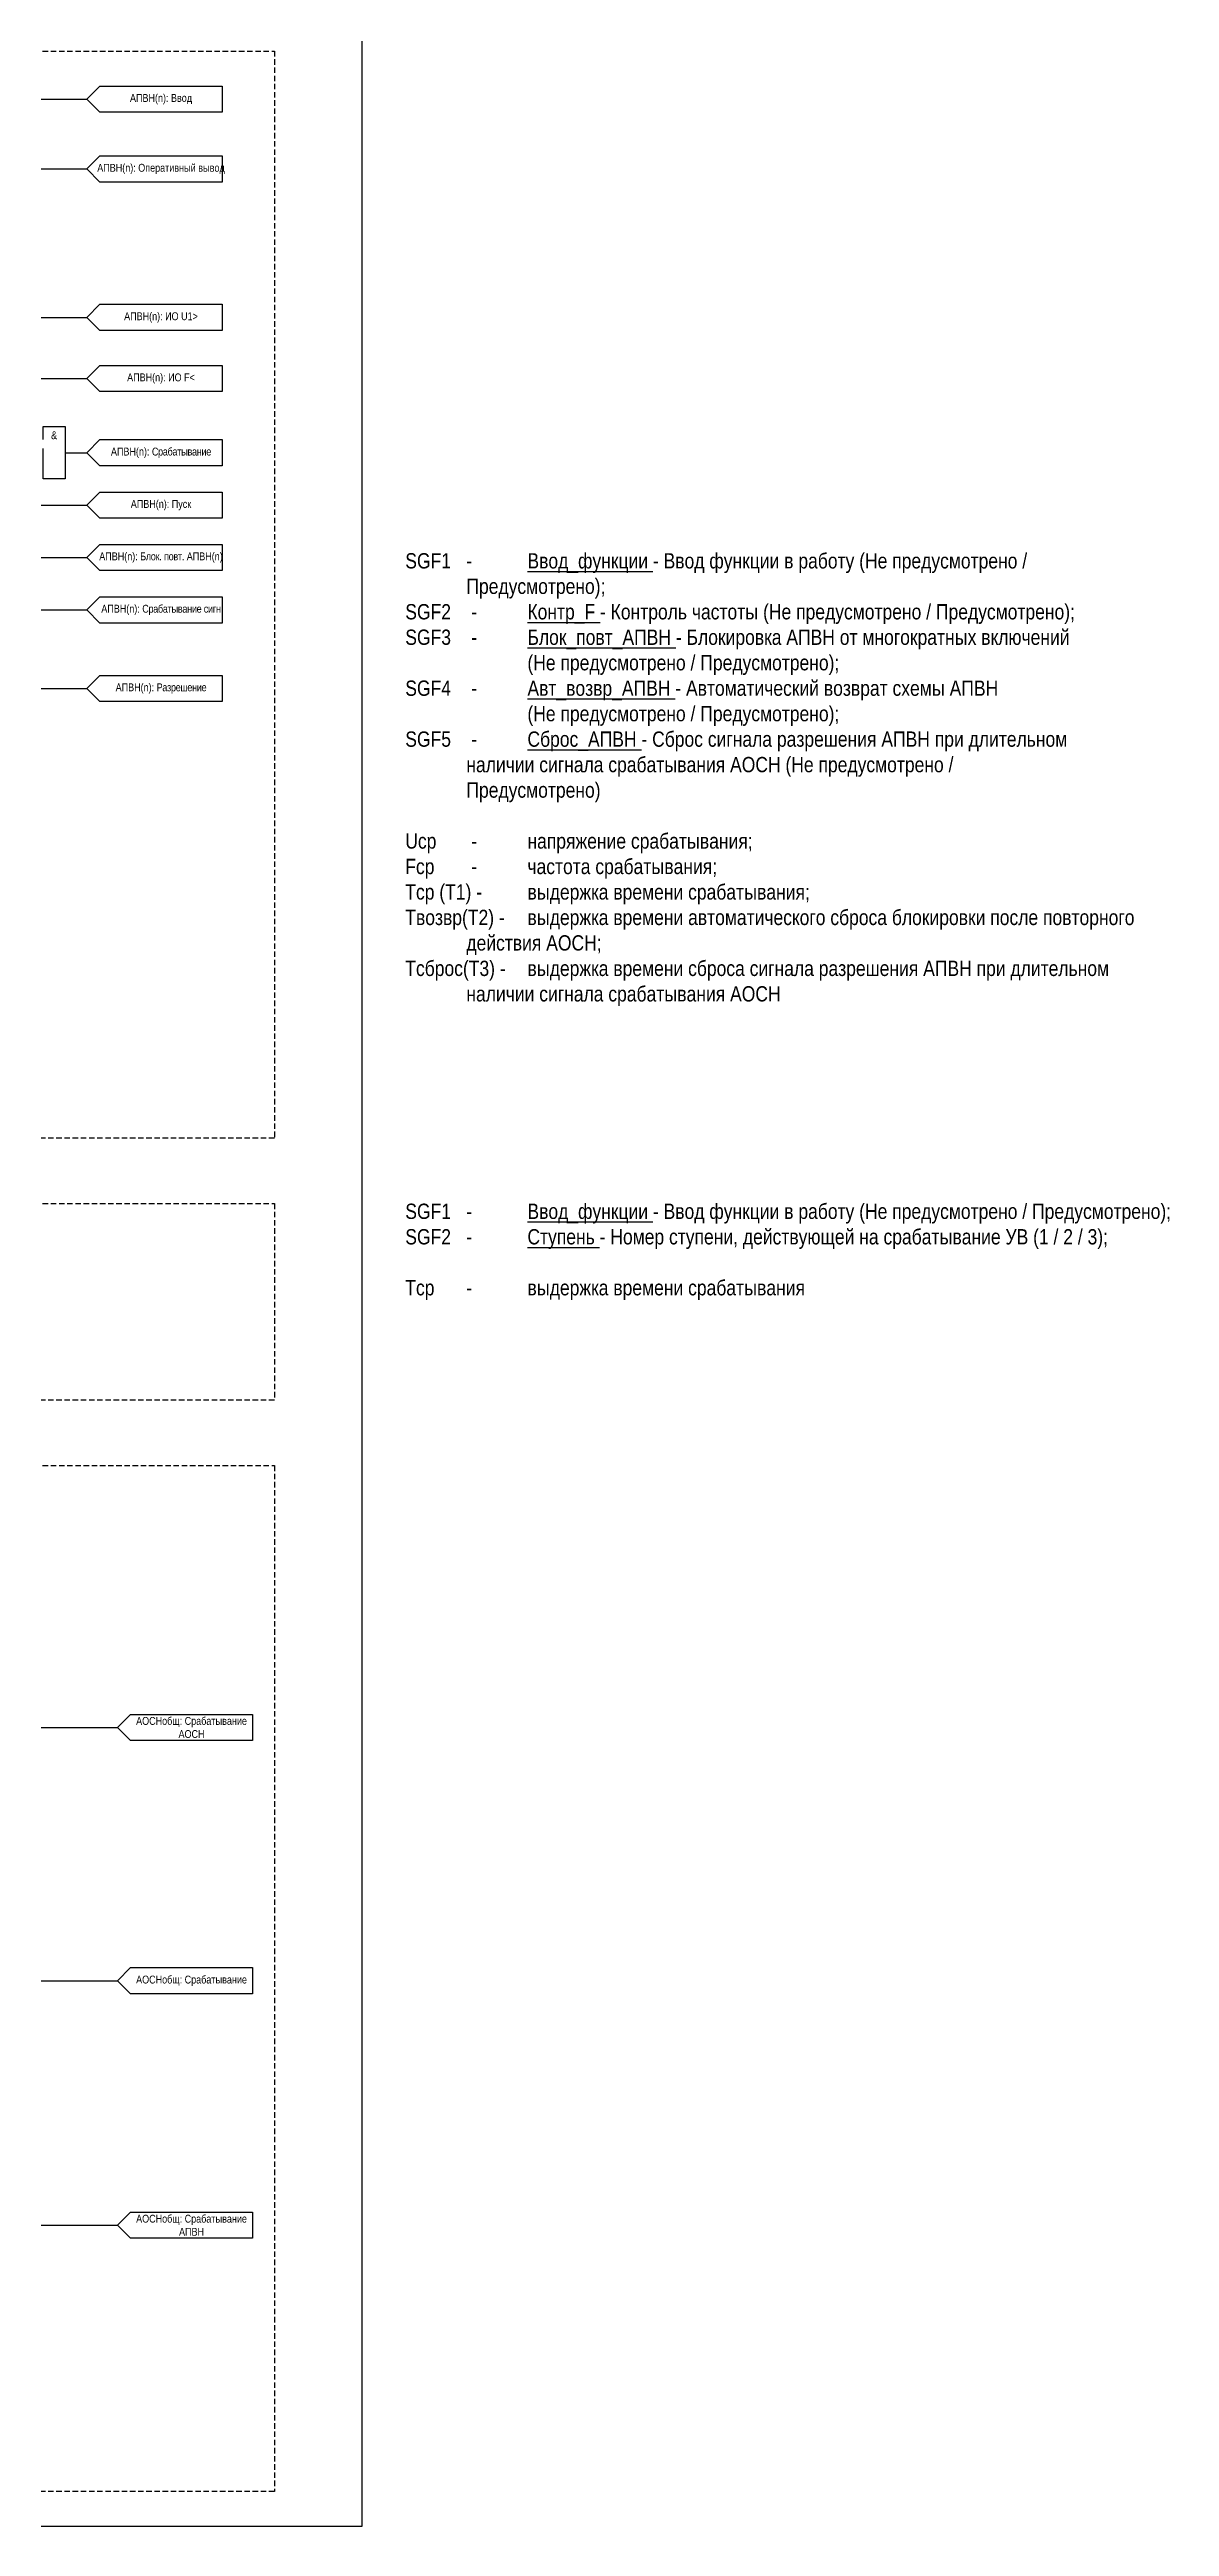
# Model space of a CAD drawing. Header units: millimetres. Extents: x -1017 to 1389, y -932 to 1669.
# Drawn here: x 1132 to 1389, y 0 to 567 of the extents above; entities that cross this region are included whole.
import ezdxf

# ---------------------------------------------------------------- set-up
doc = ezdxf.new("R2010")
doc.units = ezdxf.units.MM
doc.linetypes.add('штриховая2', pattern=[0.375, 0.25, -0.125])
doc.layers.add('Основная', color=7, linetype='Continuous')
doc.styles.add('2.5_Gost_RD', font='ARIALN.TTF', dxfattribs={"height": 2.5})
doc.styles.add('3.5_Gost_RD', font='ARIALN.TTF', dxfattribs={"height": 3.5})

msp = doc.modelspace()

# ---------------------------------------------------------------- linework, layer by layer
at = {"color": 3, "ltscale": 100}
msp.add_lwpolyline([(914, 878), (1204, 878), (1204, 0), (914, 0)], close=True, dxfattribs=at)
at = {"layer": 'Основная', "ltscale": 100}
for p, q in [((1086, 451), (1141, 451)), ((1086, 421), (1141, 421))]:
    msp.add_line(p, q, dxfattribs=at)
at = {"layer": 'Основная', "linetype": 'штриховая2', "ltscale": 5}
for points in [[(934, 567), (1184, 567), (1184, 318), (934, 318)], [(934, 303), (1184, 303), (1184, 258), (934, 258)], [(934, 243), (1184, 243), (1184, 8), (934, 8)]]:
    msp.add_lwpolyline(points, close=True, dxfattribs=at)
at = {"layer": 'Основная', "color": 0, "ltscale": 100}
for points in [[(1172, 559), (1172, 553), (1144, 553), (1141, 556), (1144, 559)], [(1172, 543), (1172, 537), (1144, 537), (1141, 540), (1144, 543)], [(1172, 509), (1172, 503), (1144, 503), (1141, 506), (1144, 509)], [(1172, 495), (1172, 489), (1144, 489), (1141, 492), (1144, 495)], [(1172, 478), (1172, 472), (1144, 472), (1141, 475), (1144, 478)], [(1172, 466), (1172, 460), (1144, 460), (1141, 463), (1144, 466)], [(1172, 454), (1172, 448), (1144, 448), (1141, 451), (1144, 454)], [(1172, 442), (1172, 436), (1144, 436), (1141, 439), (1144, 442)], [(1172, 424), (1172, 418), (1144, 418), (1141, 421), (1144, 424)], [(1179, 186), (1179, 180), (1151, 180), (1148, 183), (1151, 186)], [(1179, 128), (1179, 122), (1151, 122), (1148, 125), (1151, 128)], [(1179, 72), (1179, 66), (1151, 66), (1148, 69), (1151, 72)]]:
    msp.add_lwpolyline(points, close=True, dxfattribs=at)
at = {"layer": 'Основная', "ltscale": 100}
for points in [[(1026, 556), (1141, 556)], [(1026, 540), (1026, 540), (1026, 540), (1141, 540)], [(1026, 506), (1141, 506)], [(1031, 492), (1141, 492)], [(1131, 478), (1131, 481), (1136, 481), (1136, 469), (1131, 469), (1131, 476)], [(1136, 475), (1141, 475)], [(1111, 463), (1141, 463)], [(1126, 439), (1141, 439)], [(1016, 183), (1148, 183)], [(1036, 125), (1148, 125)], [(1016, 69), (1148, 69)]]:
    msp.add_lwpolyline(points, dxfattribs=at)

# ---------------------------------------------------------------- texts
at = {"color": 30, "ltscale": 100, "char_height": 3.5, "attachment_point": 1, "style": '3.5_Gost_RD'}
for s, insert, width in [('SGF1^I-^I{\\LВвод_функции} - Ввод функции в работу (Не предусмотрено /^I^I^I^IПредусмотрено);\\PSGF2^I - ^I{\\LКонтр_F} - Контроль частоты (Не предусмотрено / Предусмотрено); \\PSGF3^I - ^I{\\LБлок_повт_АПВН} - Блокировка АПВН от многократных включений ^J^I^I(Не предусмотрено / Предусмотрено);\\PSGF4^I - ^I{\\LАвт_возвр_АПВН} - Автоматический возврат схемы АПВН ^J^I^I(Не предусмотрено / Предусмотрено);\\PSGF5^I - ^I{\\LСброс_АПВН} - Сброс сигнала разрешения АПВН при длительном ^I^I^I^Iналичии сигнала срабатывания АОСН (Не предусмотрено / ^I^I^I^IПредусмотрено)\\P\\PUср^I - ^Iнапряжение срабатывания;\\PFср^I - ^Iчастота срабатывания;\\PTср (T1) - ^Iвыдержка времени срабатывания;\\PTвозвр(T2) -^Iвыдержка времени автоматического сброса блокировки после повторного ^I^Iдействия АОСН;\\PTсброс(T3) -^Iвыдержка времени сброса сигнала разрешения АПВН при длительном ^I^I^Iналичии сигнала срабатывания АОСН ', (1214, 452), 175), ('SGF1^I-^I{\\LВвод_функции} - Ввод функции в работу (Не предусмотрено / Предусмотрено);\\PSGF2^I-^I{\\LСтупень} - Номер ступени, действующей на срабатывание УВ (1 / 2 / 3);{\\C3;\\P}\\PTср^I- ^Iвыдержка времени срабатывания', (1214, 303), 176)]:
    msp.add_mtext(s, dxfattribs=dict(at, insert=insert, width=width))
at = {"layer": 'Основная', "color": 0, "ltscale": 100, "char_height": 1.8, "width": 28, "attachment_point": 5, "style": '2.5_Gost_RD'}
for s, insert in [('АПВН(n): Ввод', (1158, 556)), ('{\\C256;АПВН(n): Оперативный вывод}', (1158, 540)), ('{\\C256;АПВН(n): ИО U1>}', (1158, 506)), ('{\\C256;АПВН(n): ИО F<}', (1158, 492)), ('{\\C256;АПВН(n): \\T0.95;Срабатывание}', (1158, 475)), ('{\\C256;АПВН(n): Пуск}', (1158, 463)), ('{\\C256;АПВН(n): \\T0.95;Блок. повт.\\T1; АПВН(n) }', (1158, 451)), ('{\\C256;АПВН(n): \\T0.95;Срабатывание сигн}', (1158, 439)), ('{\\C256;АПВН(n): \\T0.95;Разрешение}', (1158, 421)), ('{\\C256;АОСНобщ: Срабатывание АОСН}', (1165, 183)), ('{\\C256;АОСНобщ: Срабатывание}', (1165, 125)), ('{\\C256;АОСНобщ: Срабатывание АПВН}', (1165, 69))]:
    msp.add_mtext(s, dxfattribs=dict(at, insert=insert))
at = {"layer": 'Основная', "ltscale": 100, "insert": (1133.5, 479), "char_height": 1.8, "width": 5, "attachment_point": 5, "style": '2.5_Gost_RD'}
msp.add_mtext('&', dxfattribs=at)

doc.saveas('drawing.dxf')
